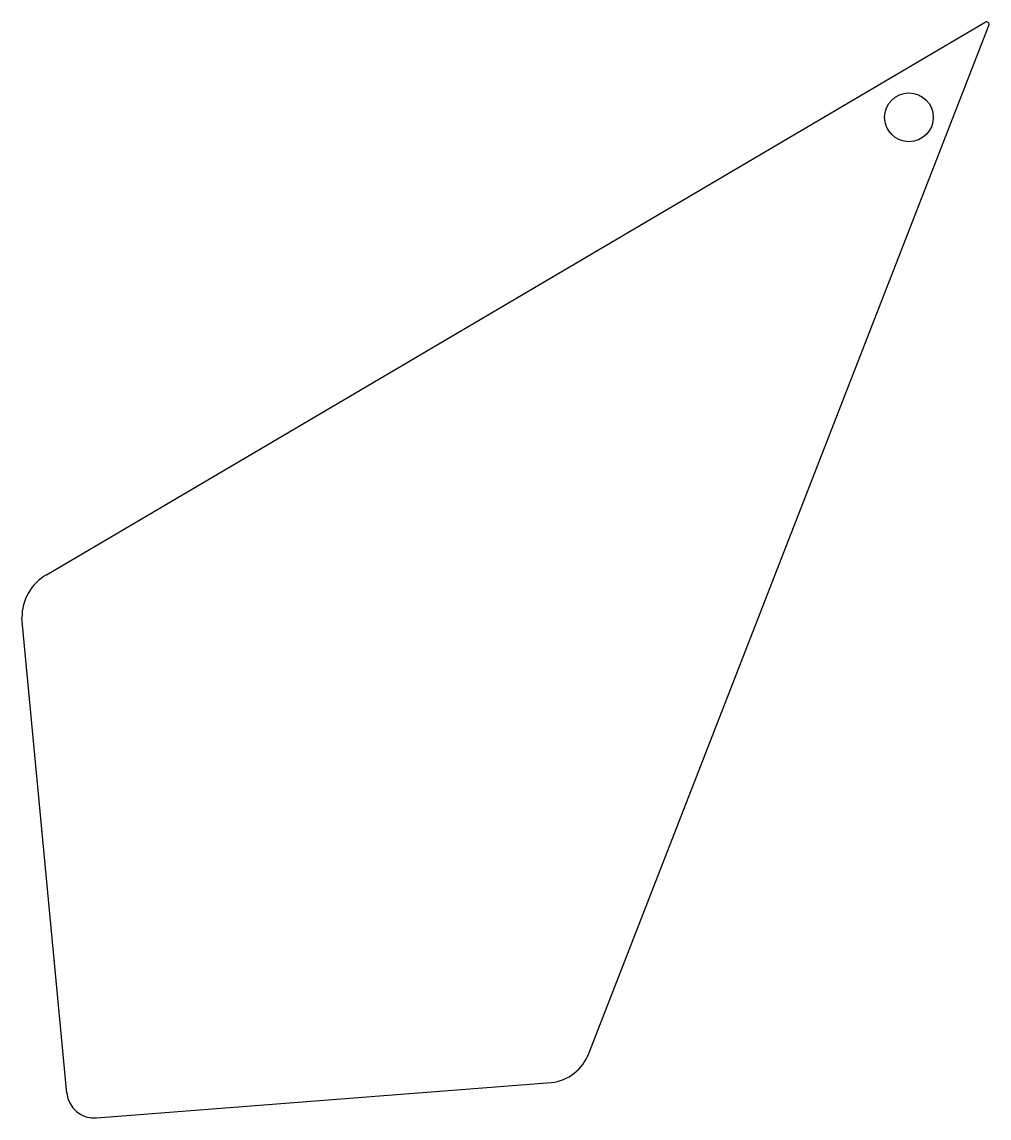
# Model space of a CAD drawing. Header units: millimetres. Extents: x -5.9 to 65.5, y -3 to 77.9.
import ezdxf

# ---------------------------------------------------------------- set-up
doc = ezdxf.new("R2010")
doc.units = ezdxf.units.MM
doc.layers.get('0').update_dxf_attribs({"linetype": 'CONTINUOUS'})

msp = doc.modelspace()

# ---------------------------------------------------------------- linework, layer by layer
for p, q in [((-4.049, 37.129), (65.261, 77.891)), ((36, 1.811), (65.529, 77.663)), ((-2.538, -1.115), (-5.86, 33.953)), ((-0.349, -2.954), (33.221, -0.345))]:
    msp.add_line(p, q)
msp.add_circle((59.624, 70.88), 1.8)
for centre, radius, start, end in [((65.356, 77.731), 0.186, -21.27105, 120.46018), ((-2.187, 33.964), 3.672, 120.46018, 180.16991), ((32.812, 3.052), 3.421, 276.8742, 338.72895), ((-0.507, -0.92), 2.04, 185.32846, 274.44375)]:
    msp.add_arc(centre, radius, start, end)
msp.add_point((-2.539, -1.109))

doc.saveas('drawing.dxf')
